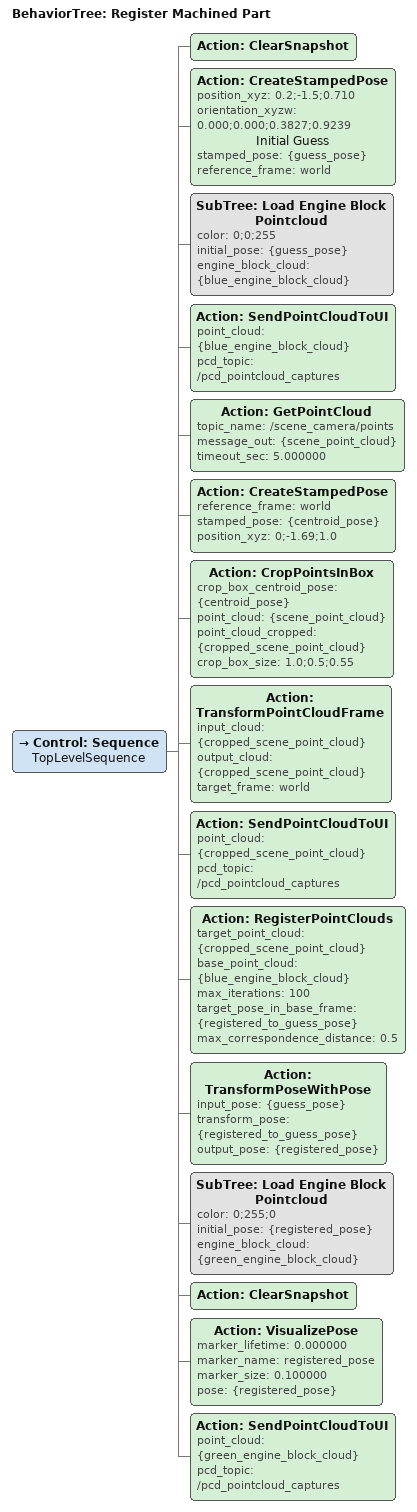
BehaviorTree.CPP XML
<?xml version='1.0' encoding='utf-8'?>
<root BTCPP_format="4" main_tree_to_execute="Register Machined Part">
  <BehaviorTree ID="Register Machined Part" _description="" registered_pose="{registered_pose}">
    <Control ID="Sequence" name="TopLevelSequence">
      <Action ID="ClearSnapshot"/>
      <Action ID="CreateStampedPose" position_xyz="0.2;-1.5;0.710" orientation_xyzw="0.000;0.000;0.3827;0.9239" name="Initial Guess" stamped_pose="{guess_pose}" reference_frame="world"/>
      <SubTree ID="Load Engine Block Pointcloud" color="0;0;255" initial_pose="{guess_pose}" engine_block_cloud="{blue_engine_block_cloud}"/>
      <Action ID="SendPointCloudToUI" point_cloud="{blue_engine_block_cloud}" pcd_topic="/pcd_pointcloud_captures"/>
      <Action ID="GetPointCloud" topic_name="/scene_camera/points" message_out="{scene_point_cloud}" timeout_sec="5.000000"/>
      <Action ID="CreateStampedPose" reference_frame="world" stamped_pose="{centroid_pose}" position_xyz="0;-1.69;1.0"/>
      <Action ID="CropPointsInBox" crop_box_centroid_pose="{centroid_pose}" point_cloud="{scene_point_cloud}" point_cloud_cropped="{cropped_scene_point_cloud}" crop_box_size="1.0;0.5;0.55"/>
      <Action ID="TransformPointCloudFrame" input_cloud="{cropped_scene_point_cloud}" output_cloud="{cropped_scene_point_cloud}" target_frame="world"/>
      <Action ID="SendPointCloudToUI" point_cloud="{cropped_scene_point_cloud}" pcd_topic="/pcd_pointcloud_captures"/>
      <Action ID="RegisterPointClouds" target_point_cloud="{cropped_scene_point_cloud}" base_point_cloud="{blue_engine_block_cloud}" max_iterations="100" target_pose_in_base_frame="{registered_to_guess_pose}" max_correspondence_distance="0.5"/>
      <Action ID="TransformPoseWithPose" input_pose="{guess_pose}" transform_pose="{registered_to_guess_pose}" output_pose="{registered_pose}"/>
      <SubTree ID="Load Engine Block Pointcloud" color="0;255;0" initial_pose="{registered_pose}" engine_block_cloud="{green_engine_block_cloud}"/>
      <Action ID="ClearSnapshot"/>
      <Action ID="VisualizePose" marker_lifetime="0.000000" marker_name="registered_pose" marker_size="0.100000" pose="{registered_pose}"/>
      <Action ID="SendPointCloudToUI" point_cloud="{green_engine_block_cloud}" pcd_topic="/pcd_pointcloud_captures"/>
    </Control>
  </BehaviorTree>
</root>
